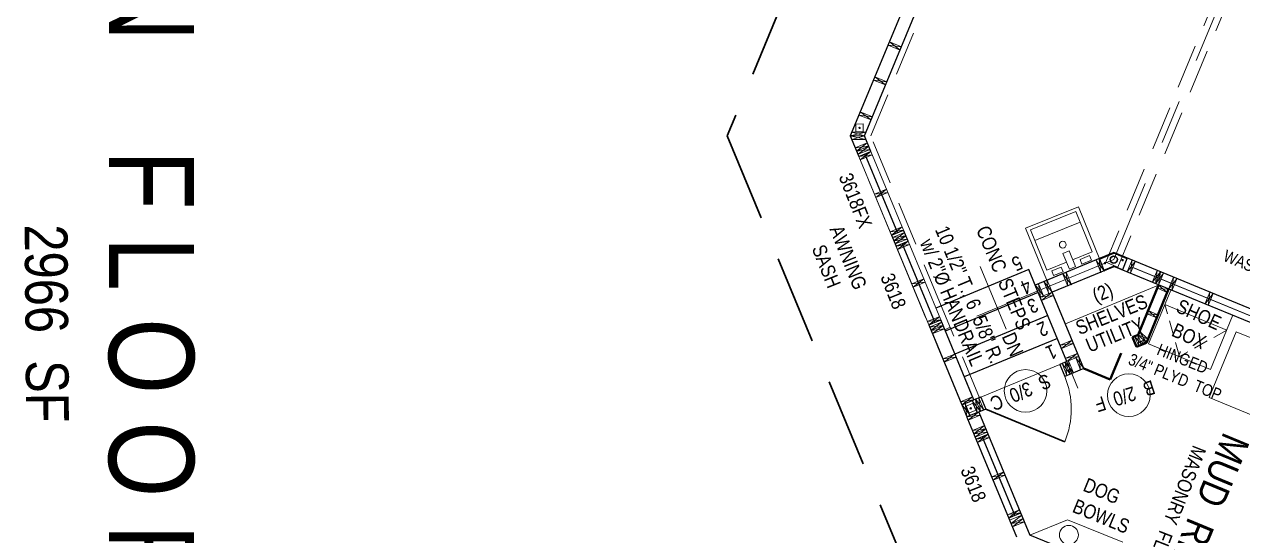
# Model space of a CAD drawing. Header units: inches. Extents: x -10188 to 9179, y -281 to 6710.
# Drawn here: x 2699 to 3213, y 2813 to 3029 of the extents above; entities that cross this region are included whole.
import ezdxf

# ---------------------------------------------------------------- set-up
doc = ezdxf.new("R2010")
doc.units = ezdxf.units.IN
doc.header["$MEASUREMENT"] = 0
doc.linetypes.add('CENTER', pattern=[2, 1.25, -0.25, 0.25, -0.25])
doc.linetypes.add('HIDDEN', pattern=[0.375, 0.25, -0.125])
for name, color, linetype, lineweight in [('APPLIANCES', 7, 'Continuous', 9), ('BUILT-INS', 6, 'Continuous', 9), ('CONCRETE', 7, 'Continuous', 20), ('DOORS', 7, 'Continuous', 30), ('FOUNDATION', 7, 'HIDDEN', 20), ('GRID', 1, 'CENTER', 20), ('INT WALLS', 7, 'Continuous', 40), ('MILLWORK', 7, 'Continuous', 20), ('PLUMBING', 7, 'Continuous', 20), ('ROOF BEAMS', 3, 'HIDDEN', 30), ('ROOFLINE', 7, 'HIDDEN', 30), ('STEEL', 5, 'Continuous', 9), ('WALL FRAMING', 7, 'Continuous', 30), ('WINDOWS', 5, 'Continuous', 30)]:
    doc.layers.add(name, color=color, linetype=linetype, lineweight=lineweight)
for name, color, linetype in [('LLFOUND', 7, 'Continuous'), ('STAIRS', 7, 'Continuous'), ('TEXT', 250, 'Continuous'), ('WALLS', 5, 'Continuous')]:
    doc.layers.add(name, color=color, linetype=linetype)
doc.styles.add('ARCHENTLTD', font='technical.ttf', dxfattribs={"height": 0.1875})
doc.dimstyles.new('ARCHENTLTD', dxfattribs={"dimscale": 0.05, "dimtxt": 0.1875, "dimasz": 3, "dimexe": 9, "dimexo": 1, "dimgap": 2.5, "dimtad": 0, "dimdec": 1, "dimzin": 1, "dimdsep": 46, "dimlunit": 4, "dimtxsty": 'ARCHENTLTD', "dimblk": 'ARCHTICK', "dimcen": 6, "dimclrd": 256, "dimclre": 256, "dimclrt": 256, "dimaunit": 1, "dimadec": 0, "dimazin": 0, "dimtfac": 1, "dimtdec": 1, "dimtofl": 0, "dimtmove": 1, "dimatfit": 3, "dimldrblk": 'ARCHTICK', "dimfxl": 1, "dimfrac": 2, "dimtolj": 1, "dimtzin": 0, "dimlwd": 9, "dimlwe": 9, "dimarcsym": 0})

# ---------------------------------------------------------------- blocks, each defined once
blk = doc.blocks.new('_ArchTick')
at = {"color": 0, "linetype": 'ByBlock', "const_width": 0.15}
blk.add_lwpolyline([(-0.5, -0.5), (0.5, 0.5)], dxfattribs=at)

msp = doc.modelspace()

# ---------------------------------------------------------------- hatches: boundary and pattern name
at = {"layer": 'WALL FRAMING', "lineweight": 9, "ltscale": 150}
for points in [[(3051.28, 2984.57, 1), (3051.28, 2985.2, 1)], [(3098.47, 2866.53, 1), (3097.89, 2866.29, 1)]]:
    msp.add_hatch(color=256, dxfattribs=at).paths.add_polyline_path(points)

# ---------------------------------------------------------------- linework, layer by layer
at = {"layer": 'APPLIANCES', "ltscale": 50}
for p, q in [((3235.24, 2888.46), (3210.27, 2898.75)), ((3223.75, 2860.75), (3198.78, 2871.03))]:
    msp.add_line(p, q, dxfattribs=at)
at = {"layer": 'BUILT-INS', "linetype": 'Continuous', "lineweight": 9, "ltscale": 25}
for p, q in [((3182.59, 2916.38), (3173.2, 2893.65)), ((3208.74, 2905.57), (3199.34, 2882.84))]:
    msp.add_line(p, q, dxfattribs=at)
at = {"layer": 'BUILT-INS', "linetype": 'Continuous', "ltscale": 10}
for p, q in [((3206.22, 2899.48), (3180.09, 2910.33)), ((3199.36, 2882.89), (3173.22, 2893.69))]:
    msp.add_line(p, q, dxfattribs=at)
at = {"layer": 'BUILT-INS', "linetype": 'HIDDEN', "lineweight": 9, "ltscale": 25}
for p, q in [((3186.29, 2888.29), (3180.09, 2910.33)), ((3206.22, 2899.48), (3186.29, 2888.29))]:
    msp.add_line(p, q, dxfattribs=at)
at = {"layer": 'BUILT-INS', "linetype": 'Continuous', "lineweight": 9, "ltscale": 0.25}
msp.add_line((3123.18, 2812.83), (3138.99, 2819.36), dxfattribs=at)
at = {"layer": 'BUILT-INS', "ltscale": 75}
msp.add_line((3162.39, 2809.86), (3138.99, 2819.36), dxfattribs=at)
at = {"layer": 'BUILT-INS', "ltscale": 50}
msp.add_circle((3139.63, 2812.95), 4, dxfattribs=at)
at = {"layer": 'DOORS', "ltscale": 25}
msp.add_line((3137.88, 2852.3), (3104.63, 2866.11), dxfattribs=at)
at = {"layer": 'DOORS', "color": 7, "linetype": 'Continuous', "lineweight": 20, "ltscale": 7.5}
for centre in [(3121.37, 2873.78), (3164.94, 2871.99)]:
    msp.add_circle(centre, 9, dxfattribs=at)
at = {"layer": 'DOORS', "lineweight": 9, "ltscale": 75}
msp.add_arc((3104.63, 2866.11), 36, 337.4531, 22.4531, dxfattribs=at)
at = {"layer": 'FOUNDATION', "lineweight": 20, "ltscale": 75}
for p, q in [((3056.05, 2981.54), (3145.83, 3198.12)), ((3085.77, 2909.74), (3056.05, 2981.54))]:
    msp.add_line(p, q, dxfattribs=at)
at = {"layer": 'FOUNDATION', "linetype": 'HIDDEN', "lineweight": 9, "ltscale": 75}
msp.add_line((3101.84, 2870.91), (3085.77, 2909.74), dxfattribs=at)
at = {"layer": 'GRID', "ltscale": 75}
msp.add_line((3401.6, 3515.61), (3158.57, 2929.25), dxfattribs=at)
at = {"layer": 'GRID', "ltscale": 50}
for p, q in [((3047.39, 2981.54), (3137.16, 3198.12)), ((3117.5, 2812.17), (3047.39, 2981.54)), ((3158.57, 2929.25), (3087.24, 2899.65)), ((3143.47, 2874.89), (3126.47, 2915.93))]:
    msp.add_line(p, q, dxfattribs=at)
at = {"layer": 'GRID', "linetype": 'CENTER', "lineweight": 9, "ltscale": 50}
for p in [(3316.36, 2864.25), (3316.41, 2864.23)]:
    msp.add_line(p, (3158.57, 2929.25), dxfattribs=at)
at = {"layer": 'INT WALLS', "ltscale": 75}
for p, q in [((3168.87, 2897.52), (3177.5, 2918.48)), ((3172.32, 2894.08), (3181.66, 2916.76)), ((3157.06, 2878.6), (3161.66, 2889.69)), ((3145.98, 2883.2), (3157.06, 2878.6))]:
    msp.add_line(p, q, dxfattribs=at)
at = {"layer": 'INT WALLS', "linetype": 'Continuous', "ltscale": 25}
for p, q in [((3168.87, 2897.52), (3166.44, 2896.52)), ((3172.32, 2894.08), (3168.16, 2892.36))]:
    msp.add_line(p, q, dxfattribs=at)
at = {"layer": 'INT WALLS', "ltscale": 50}
msp.add_line((3168.16, 2892.36), (3166.44, 2896.52), dxfattribs=at)
at = {"layer": 'LLFOUND', "color": 5, "linetype": 'Continuous'}
for p, q in [((3152.51, 2929.43), (3158.58, 2931.93)), ((3164.16, 2929.59), (3158.58, 2931.93)), ((3152.51, 2929.43), (3154.4, 2924.85)), ((3154.4, 2924.85), (3158.52, 2926.55)), ((3162.26, 2925), (3158.52, 2926.55)), ((3164.14, 2929.6), (3162.26, 2925))]:
    msp.add_line(p, q, dxfattribs=at)
at = {"layer": 'LLFOUND', "color": 5, "linetype": 'Continuous', "const_width": 0.5}
for points in [[(3154.61, 2927.62, -1), (3155.07, 2927.81, -1)], [(3162.07, 2928.93, -1), (3162.53, 2929.12, -1)]]:
    msp.add_lwpolyline(points, format="xyb", close=True, dxfattribs=at)
at = {"layer": 'MILLWORK', "ltscale": 50}
msp.add_line((3177.5, 2918.48), (3138.14, 2902.14), dxfattribs=at)
at = {"layer": 'MILLWORK', "ltscale": 75}
msp.add_line((3198.78, 2871.03), (3210.27, 2898.75), dxfattribs=at)
at = {"layer": 'PLUMBING', "linetype": 'Continuous', "lineweight": 9, "ltscale": 0.25}
for p, q in [((3121.36, 2942.49), (3143.63, 2951.54)), ((3143.63, 2951.54), (3152.69, 2929.26)), ((3123.44, 2941.78), (3142.55, 2949.54)), ((3142.55, 2949.54), (3149.46, 2932.51)), ((3121.36, 2942.49), (3130.41, 2920.21)), ((3130.36, 2924.75), (3123.44, 2941.78)), ((3125.27, 2937.28), (3144.37, 2945.04)), ((3149.46, 2932.51), (3141.21, 2929.16)), ((3138.65, 2928.12), (3130.36, 2924.75))]:
    msp.add_line(p, q, dxfattribs=at)
at = {"layer": 'PLUMBING', "lineweight": 9, "ltscale": 12}
for points in [[(3139.79, 2932.92), (3142.48, 2926.29), (3139.83, 2925.21), (3137.14, 2931.84)], [(3148.31, 2930.97), (3149.11, 2928.98), (3145.13, 2927.36), (3144.33, 2929.35)], [(3136.37, 2926.12), (3137.18, 2924.13), (3133.2, 2922.51), (3132.39, 2924.5)]]:
    msp.add_lwpolyline(points, close=True, dxfattribs=at)
at = {"layer": 'PLUMBING', "linetype": 'Continuous', "lineweight": 9, "ltscale": 0.25}
msp.add_circle((3137.04, 2935.56), 1.43, dxfattribs=at)
at = {"layer": 'ROOF BEAMS', "lineweight": 20, "ltscale": 75}
for p, q in [((3322.17, 3331.15), (3155.17, 2928.23)), ((3327.25, 3329.06), (3160.25, 2926.12)), ((3160.25, 2926.12), (3155.16, 2928.23))]:
    msp.add_line(p, q, dxfattribs=at)
at = {"layer": 'ROOFLINE', "linetype": 'HIDDEN', "ltscale": 150}
for p, q in [((3085.19, 3198.08), (2995.44, 2981.56)), ((2995.44, 2981.56), (3067.24, 2808.02))]:
    msp.add_line(p, q, dxfattribs=at)
at = {"layer": 'STAIRS', "color": 7, "linetype": 'Continuous', "ltscale": 25}
for p, q in [((3122.72, 2925.01), (3083.44, 2908.78)), ((3126.73, 2915.31), (3087.46, 2899.08)), ((3130.74, 2905.6), (3091.48, 2889.38)), ((3134.75, 2895.9), (3095.49, 2879.68))]:
    msp.add_line(p, q, dxfattribs=at)
at = {"layer": 'STAIRS', "color": 7, "linetype": 'Continuous', "ltscale": 50}
msp.add_line((3125.42, 2918.47), (3122.72, 2925.01), dxfattribs=at)
at = {"layer": 'STAIRS', "color": 7, "lineweight": 20, "ltscale": 75}
msp.add_line((3135.79, 2884.93), (3102.52, 2871.16), dxfattribs=at)
at = {"layer": 'STEEL', "lineweight": 30, "ltscale": 75}
msp.add_circle((3158.57, 2929.25), 1.5, dxfattribs=at)
at = {"layer": 'WALL FRAMING', "lineweight": 20, "ltscale": 75}
for p, q in [((3068.38, 3017.79), (3063.29, 3019.89)), ((3068.96, 3019.17), (3063.87, 3021.28)), ((3062.26, 3003.01), (3057.17, 3005.11)), ((3062.83, 3004.39), (3057.74, 3006.5)), ((3056.13, 2988.23), (3051.04, 2990.33)), ((3056.7, 2989.61), (3051.61, 2991.72)), ((3049.48, 2976.5), (3054.56, 2978.6)), ((3050.05, 2975.12), (3055.14, 2977.22)), ((3050.63, 2973.73), (3055.71, 2975.83)), ((3065.16, 2938.62), (3070.24, 2940.72)), ((3065.73, 2937.23), (3070.82, 2939.34)), ((3066.31, 2935.85), (3071.39, 2937.95)), ((3151.07, 2928.83), (3153.17, 2923.75)), ((3152.51, 2929.43), (3154.61, 2924.35)), ((3130.45, 2920.55), (3132.55, 2915.47)), ((3137.14, 2923.08), (3139.24, 2917.99)), ((3138.58, 2923.67), (3140.69, 2918.59)), ((3125.43, 2918.47), (3127.53, 2913.39)), ((3126.87, 2919.07), (3128.98, 2913.99)), ((3129, 2919.95), (3131.1, 2914.87)), ((3181.13, 2915.41), (3176.96, 2917.14)), ((3176.69, 2904.67), (3172.53, 2906.4)), ((3177.22, 2905.99), (3173.06, 2907.71)), ((3080.84, 2900.74), (3085.92, 2902.84)), ((3081.41, 2899.35), (3086.5, 2901.45)), ((3081.99, 2897.96), (3087.07, 2900.07)), ((3169.08, 2892.74), (3167.36, 2896.9)), ((3170.47, 2893.32), (3168.75, 2897.48)), ((3136.72, 2885.33), (3138.82, 2880.24)), ((3138.1, 2885.9), (3140.21, 2880.82)), ((3139.49, 2886.47), (3141.59, 2881.39)), ((3142.49, 2887.71), (3144.59, 2882.63)), ((3143.87, 2888.29), (3145.97, 2883.2)), ((3093.88, 2869.24), (3098.96, 2871.34)), ((3098.83, 2869.67), (3100.93, 2864.58)), ((3100.22, 2870.24), (3102.32, 2865.15)), ((3101.6, 2870.81), (3103.7, 2865.73)), ((3094.52, 2867.88), (3096.62, 2862.8)), ((3095.91, 2868.46), (3098.01, 2863.37)), ((3097.16, 2861.4), (3102.25, 2863.5)), ((3098.95, 2857.09), (3104.03, 2859.19)), ((3099.52, 2855.7), (3104.6, 2857.81)), ((3100.09, 2854.32), (3105.18, 2856.42)), ((3114.63, 2819.2), (3119.71, 2821.31)), ((3115.2, 2817.82), (3120.28, 2819.92)), ((3115.78, 2816.43), (3120.86, 2818.54))]:
    msp.add_line(p, q, dxfattribs=at)
at = {"layer": 'WALL FRAMING', "lineweight": 9, "ltscale": 150}
for p, q in [((3068.95, 3019.18), (3063.29, 3019.89)), ((3063.87, 3021.28), (3068.38, 3017.79)), ((3062.82, 3004.4), (3057.17, 3005.11)), ((3057.74, 3006.5), (3062.25, 3003.01)), ((3056.7, 2989.62), (3051.04, 2990.33)), ((3051.61, 2991.72), (3056.12, 2988.23)), ((3047.39, 2981.54), (3053.96, 2983.03)), ((3048.02, 2983.04), (3053.34, 2981.53)), ((3053.96, 2980.03), (3047.39, 2981.54)), ((3053.34, 2981.53), (3048.01, 2980.04)), ((3049.48, 2976.5), (3055.14, 2977.22)), ((3054.56, 2978.6), (3050.05, 2975.12)), ((3055.14, 2977.22), (3050.63, 2973.73)), ((3055.71, 2975.83), (3055.14, 2977.22)), ((3050.05, 2975.12), (3055.71, 2975.83)), ((3065.16, 2938.62), (3070.81, 2939.33)), ((3070.24, 2940.72), (3065.73, 2937.23)), ((3065.74, 2937.23), (3071.39, 2937.95)), ((3070.82, 2939.34), (3066.31, 2935.85)), ((3151.13, 2928.85), (3154.61, 2924.35)), ((3153.11, 2923.72), (3152.39, 2929.37)), ((3167.72, 2928.61), (3164.24, 2924.11)), ((3165.62, 2923.53), (3166.34, 2929.18)), ((3131.04, 2914.84), (3130.33, 2920.5)), ((3137.2, 2923.1), (3140.69, 2918.59)), ((3139.18, 2917.97), (3138.46, 2923.62)), ((3178.23, 2924.15), (3174.75, 2919.65)), ((3179.6, 2923.55), (3176.12, 2919.05)), ((3176.13, 2919.08), (3176.85, 2924.72)), ((3177.5, 2918.48), (3178.22, 2924.12)), ((3185.12, 2921.2), (3181.63, 2916.71)), ((3183.02, 2916.13), (3183.73, 2921.78)), ((3125.49, 2918.5), (3128.98, 2913.99)), ((3127.59, 2913.41), (3126.87, 2919.07)), ((3132.57, 2915.48), (3128.07, 2911.99)), ((3129.06, 2919.98), (3132.55, 2915.47)), ((3181.66, 2916.73), (3176.93, 2917.06)), ((3177.5, 2918.45), (3181.08, 2915.34)), ((3198.37, 2909.89), (3199.09, 2915.54)), ((3127.5, 2913.38), (3133.12, 2914.09)), ((3200.47, 2914.96), (3196.99, 2910.46)), ((3177.22, 2905.99), (3172.49, 2906.32)), ((3173.07, 2907.71), (3176.65, 2904.6)), ((3080.84, 2900.74), (3086.5, 2901.45)), ((3085.92, 2902.84), (3081.42, 2899.35)), ((3081.42, 2899.35), (3087.07, 2900.07)), ((3086.5, 2901.45), (3081.99, 2897.96)), ((3141.03, 2895.19), (3136.53, 2891.7)), ((3167.36, 2896.9), (3170.47, 2893.32)), ((3169.08, 2892.74), (3168.75, 2897.47)), ((3135.96, 2893.09), (3141.58, 2893.79)), ((3143.26, 2889.67), (3138.76, 2886.18)), ((3086.42, 2887.29), (3092.04, 2887.99)), ((3091.49, 2889.39), (3086.99, 2885.9)), ((3136.72, 2885.33), (3140.21, 2880.82)), ((3138.82, 2880.24), (3138.1, 2885.9)), ((3138.1, 2885.9), (3141.59, 2881.39)), ((3138.18, 2887.57), (3143.81, 2888.28)), ((3140.21, 2880.82), (3139.49, 2886.47)), ((3142.49, 2887.71), (3145.97, 2883.2)), ((3144.59, 2882.63), (3143.87, 2888.29)), ((3093.88, 2869.24), (3099.54, 2869.96)), ((3098.96, 2871.34), (3094.46, 2867.85)), ((3098.83, 2869.66), (3102.32, 2865.15)), ((3100.93, 2864.58), (3100.21, 2870.24)), ((3100.21, 2870.24), (3103.7, 2865.73)), ((3102.32, 2865.15), (3101.6, 2870.81)), ((3094.52, 2867.88), (3098.01, 2863.37)), ((3096.62, 2862.8), (3095.9, 2868.46)), ((3101.67, 2864.89), (3097.17, 2861.4)), ((3096.59, 2862.79), (3102.25, 2863.5)), ((3104.03, 2859.19), (3099.52, 2855.7)), ((3098.95, 2857.09), (3104.6, 2857.81)), ((3099.52, 2855.7), (3105.18, 2856.42)), ((3104.6, 2857.81), (3100.1, 2854.32)), ((3105.18, 2856.42), (3104.6, 2857.81)), ((3119.7, 2821.31), (3115.2, 2817.82)), ((3115.2, 2817.82), (3120.86, 2818.54)), ((3120.28, 2819.92), (3115.78, 2816.43))]:
    msp.add_line(p, q, dxfattribs=at)
at = {"layer": 'WALL FRAMING', "lineweight": 20, "ltscale": 150}
for p, q in [((3048.02, 2983.04), (3053.97, 2983.03)), ((3047.39, 2981.54), (3053.34, 2981.53)), ((3048.01, 2980.04), (3053.96, 2980.03))]:
    msp.add_line(p, q, dxfattribs=at)
at = {"layer": 'WALL FRAMING', "color": 9, "linetype": 'Continuous', "lineweight": 5, "ltscale": 150}
for p, q in [((3052.85, 2986.56), (3049.72, 2986.52)), ((3049.72, 2986.52), (3049.72, 2983.03)), ((3052.84, 2983.24), (3049.72, 2983.25)), ((3052.85, 2986.56), (3052.84, 2983.03)), ((3096.03, 2867.21), (3099.28, 2868.57)), ((3096.03, 2867.21), (3097.27, 2864.34)), ((3097.27, 2864.34), (3100.49, 2865.69)), ((3099.09, 2868.48), (3100.29, 2865.6))]:
    msp.add_line(p, q, dxfattribs=at)
at = {"layer": 'WALL FRAMING', "linetype": 'HIDDEN', "lineweight": 9, "ltscale": 25}
for p, q in [((3051.01, 2972.8), (3056.64, 2973.51)), ((3056.09, 2974.91), (3051.59, 2971.42)), ((3057.61, 2956.87), (3063.23, 2957.57)), ((3062.69, 2958.97), (3058.18, 2955.48)), ((3064.23, 2940.94), (3069.86, 2941.65)), ((3069.31, 2943.04), (3064.81, 2939.55)), ((3071.77, 2937.03), (3067.27, 2933.53)), ((3066.69, 2934.92), (3072.32, 2935.63)), ((3078.39, 2921.1), (3073.89, 2917.61)), ((3073.31, 2919), (3078.94, 2919.71)), ((3084.98, 2905.15), (3080.47, 2901.66)), ((3079.9, 2903.05), (3085.53, 2903.76)), ((3100.48, 2853.39), (3106.11, 2854.1)), ((3105.56, 2855.49), (3101.05, 2852)), ((3107.08, 2837.45), (3112.7, 2838.16)), ((3112.15, 2839.56), (3107.65, 2836.07)), ((3118.78, 2823.63), (3114.28, 2820.14)), ((3113.7, 2821.52), (3119.33, 2822.23))]:
    msp.add_line(p, q, dxfattribs=at)
at = {"layer": 'WALL FRAMING', "linetype": 'HIDDEN', "lineweight": 20, "ltscale": 25}
for p, q in [((3056.64, 2973.51), (3051.56, 2971.41)), ((3062.66, 2958.96), (3057.58, 2956.86)), ((3063.24, 2957.58), (3058.16, 2955.47)), ((3069.29, 2943.03), (3064.21, 2940.93)), ((3072.32, 2935.63), (3067.24, 2933.52)), ((3078.36, 2921.09), (3073.29, 2918.99)), ((3078.94, 2919.71), (3073.86, 2917.6)), ((3084.95, 2905.14), (3079.87, 2903.04)), ((3106.11, 2854.1), (3101.03, 2851.99)), ((3112.13, 2839.55), (3107.05, 2837.44)), ((3112.7, 2838.16), (3107.63, 2836.06)), ((3118.75, 2823.62), (3113.68, 2821.51))]:
    msp.add_line(p, q, dxfattribs=at)
at = {"layer": 'WALL FRAMING', "color": 7, "lineweight": 20, "ltscale": 75}
for p, q in [((3164.24, 2924.1), (3166.34, 2929.18)), ((3165.62, 2923.53), (3167.72, 2928.61)), ((3174.75, 2919.64), (3176.85, 2924.72)), ((3176.12, 2919.04), (3178.22, 2924.12)), ((3177.5, 2918.48), (3179.6, 2923.55)), ((3181.64, 2916.7), (3183.74, 2921.77)), ((3183.02, 2916.13), (3185.12, 2921.2)), ((3196.99, 2910.46), (3199.09, 2915.53)), ((3198.37, 2909.89), (3200.47, 2914.96))]:
    msp.add_line(p, q, dxfattribs=at)
at = {"layer": 'WALL FRAMING', "linetype": 'Continuous', "lineweight": 20, "ltscale": 25}
for p, q in [((3132.55, 2915.47), (3127.47, 2913.37)), ((3133.12, 2914.09), (3128.05, 2911.98)), ((3141.01, 2895.18), (3135.93, 2893.08)), ((3171.17, 2895.23), (3169.9, 2894.7)), ((3141.58, 2893.8), (3136.51, 2891.69)), ((3143.23, 2889.66), (3138.16, 2887.56)), ((3091.47, 2889.38), (3086.39, 2887.28)), ((3092.04, 2888), (3086.97, 2885.89)), ((3143.81, 2888.28), (3138.73, 2886.17))]:
    msp.add_line(p, q, dxfattribs=at)
at = {"layer": 'WALL FRAMING', "lineweight": 9, "ltscale": 50}
for p, q in [((3094.45, 2867.85), (3076.09, 2912.2)), ((3172.94, 2895.58), (3168.87, 2897.52)), ((3169.49, 2899.03), (3172.32, 2894.08)), ((3169.9, 2894.7), (3172.32, 2894.08)), ((3170.47, 2893.32), (3171.17, 2895.23)), ((3172.32, 2894.08), (3172.94, 2895.58)), ((3172.32, 2894.08), (3170.47, 2893.32))]:
    msp.add_line(p, q, dxfattribs=at)
at = {"layer": 'WALL FRAMING', "lineweight": 20, "ltscale": 50}
for p, q in [((3168.87, 2897.52), (3172.32, 2894.08)), ((3169.49, 2899.03), (3172.94, 2895.58))]:
    msp.add_line(p, q, dxfattribs=at)
at = {"layer": 'WALL FRAMING', "color": 9, "linetype": 'Continuous', "lineweight": 5, "ltscale": 150}
for centre in [(3051.28, 2984.88), (3098.18, 2866.41)]:
    msp.add_circle(centre, 0.312, dxfattribs=at)
at = {"layer": 'WALLS', "color": 4, "ltscale": 75}
for p, q in [((3137.16, 3198.12), (3047.39, 2981.54)), ((3047.39, 2981.54), (3051.01, 2972.8)), ((3051.01, 2972.81), (3056.09, 2974.91)), ((3064.78, 2939.54), (3069.86, 2941.65)), ((3064.77, 2939.54), (3066.68, 2934.92)), ((3066.69, 2934.92), (3071.77, 2937.03)), ((3080.45, 2901.65), (3094.43, 2867.85)), ((3080.46, 2901.66), (3085.54, 2903.76)), ((3135.8, 2884.93), (3137.9, 2879.86)), ((3094.45, 2867.85), (3099.53, 2869.96)), ((3102.53, 2871.19), (3099.53, 2869.96)), ((3102.53, 2871.19), (3104.63, 2866.11)), ((3101.61, 2864.87), (3123.18, 2812.83)), ((3096.53, 2862.76), (3117.5, 2812.16)), ((3100.48, 2853.39), (3105.56, 2855.5)), ((3114.25, 2820.13), (3119.33, 2822.23)), ((3207.52, 2778.6), (3123.18, 2812.83))]:
    msp.add_line(p, q, dxfattribs=at)
at = {"layer": 'WALLS', "color": 4, "ltscale": 50}
for p, q in [((3053.35, 2981.54), (3143.12, 3198.12)), ((3056.09, 2974.91), (3053.35, 2981.54)), ((3071.77, 2937.03), (3069.86, 2941.65)), ((3158.56, 2932.22), (3125.42, 2918.47)), ((3274.49, 2884.52), (3158.56, 2932.22)), ((3158.57, 2926.27), (3132.61, 2915.5)), ((3267.31, 2881.57), (3158.6, 2926.33)), ((3138.79, 2886.18), (3125.42, 2918.47)), ((3145.98, 2883.2), (3132.61, 2915.5)), ((3099.53, 2869.96), (3085.54, 2903.76)), ((3104.63, 2866.11), (3096.62, 2862.8))]:
    msp.add_line(p, q, dxfattribs=at)
at = {"layer": 'WALLS', "color": 4, "lineweight": 20, "ltscale": 75}
for p, q in [((3051.01, 2972.8), (3064.77, 2939.54)), ((3066.68, 2934.92), (3080.45, 2901.65)), ((3100.48, 2853.39), (3114.24, 2820.13))]:
    msp.add_line(p, q, dxfattribs=at)
at = {"layer": 'WALLS', "color": 4, "lineweight": 20, "ltscale": 50}
for p, q in [((3069.86, 2941.65), (3056.09, 2974.91)), ((3085.54, 2903.76), (3071.77, 2937.03)), ((3119.33, 2822.23), (3105.56, 2855.5))]:
    msp.add_line(p, q, dxfattribs=at)
at = {"layer": 'WALLS', "color": 4, "ltscale": 25}
msp.add_line((3138.79, 2886.18), (3135.8, 2884.94), dxfattribs=at)
at = {"layer": 'WALLS', "color": 4, "linetype": 'Continuous', "ltscale": 25}
msp.add_line((3145.98, 2883.2), (3137.9, 2879.86), dxfattribs=at)
at = {"layer": 'WINDOWS', "lineweight": 25, "ltscale": 75}
for p, q in [((3053.55, 2973.86), (3067.32, 2940.59)), ((3069.23, 2935.97), (3083, 2902.71)), ((3103.02, 2854.44), (3116.79, 2821.18))]:
    msp.add_line(p, q, dxfattribs=at)

# ---------------------------------------------------------------- texts
at = {"layer": 'BUILT-INS', "linetype": 'Continuous', "ltscale": 1.5, "insert": (3189.07, 2894.18), "char_height": 6, "attachment_point": 5, "rotation": 335.4239, "style": 'ARCHENTLTD'}
msp.add_mtext('SHOE \\PBOX\\P{\\H1.999x;  }', dxfattribs=at)
at = {"layer": 'BUILT-INS', "linetype": 'Continuous', "lineweight": 30, "ltscale": 1.5, "insert": (3182.58, 2875.02), "char_height": 5, "attachment_point": 5, "rotation": 337.9028, "style": 'ARCHENTLTD'}
msp.add_mtext('HINGED\\P3/4" PLYD  TOP\\P\\P{\\H1.333x;  }', dxfattribs=at)
at = {"layer": 'BUILT-INS', "linetype": 'Continuous', "insert": (3152.64, 2831.87), "char_height": 6, "width": 271, "attachment_point": 5, "rotation": 337.6919, "style": 'ARCHENTLTD'}
msp.add_mtext('   \\P DOG\\P     BOWLS', dxfattribs=at)
at = {"layer": 'CONCRETE', "linetype": 'Continuous', "lineweight": 30, "ltscale": 1.5, "char_height": 6, "attachment_point": 5, "rotation": 292.5786, "style": 'ARCHENTLTD'}
for s, insert in [(' 10 1/2" T., 6  5/8" R.\\P  ', (3092.16, 2913.29)), (' \\PCONC  STEPS\\P  ', (3112.02, 2921.58)), (' w/ 2"%%c HANDRAIL\\P  ', (3085.22, 2910.16))]:
    msp.add_mtext(s, dxfattribs=dict(at, insert=insert))
at = {"layer": 'DOORS', "color": 7, "linetype": 'Continuous', "lineweight": 30, "ltscale": 1.5, "char_height": 6, "attachment_point": 3, "style": 'ARCHENTLTD'}
for s, insert, rotation in [('S  3/0  C\\P{\\H1.999x;  }', (3108.1, 2865.17), 203.1199), ('B  2/0  F\\P{\\H1.999x;  }', (3151.88, 2864.7), 198.0797)]:
    msp.add_mtext(s, dxfattribs=dict(at, insert=insert, rotation=rotation))
at = {"layer": 'ROOFLINE', "lineweight": 20, "ltscale": 150, "char_height": 6, "width": 14.1875, "attachment_point": 1, "style": 'ARCHENTLTD'}
for s, insert, rotation in [('5', (3120.73, 2925.67), 203.6091), ('4', (3124.53, 2915.73), 203.6091), ('3', (3127.35, 2907.77), 203.6091), ('2', (3131.5, 2897.97), 203.6091), ('DN', (3116.67, 2899.19), 293.6116), ('1', (3135.15, 2888.18), 203.6091)]:
    msp.add_mtext(s, dxfattribs=dict(at, insert=insert, rotation=rotation))
at = {"layer": 'TEXT', "linetype": 'Continuous', "insert": (2830.48, 3181.85), "char_height": 36, "attachment_point": 1, "rotation": 270, "style": 'ARCHENTLTD'}
msp.add_mtext('   \\P  M A I N    F L O O R    P L A N', dxfattribs=at)
at = {"layer": 'TEXT', "linetype": 'Continuous', "lineweight": 30, "insert": (2716.95, 2944.19), "char_height": 18, "width": 271, "attachment_point": 1, "rotation": 270.4625, "style": 'ARCHENTLTD'}
msp.add_mtext('2966  SF', dxfattribs=at)
at = {"layer": 'TEXT', "linetype": 'Continuous', "width": 271, "style": 'ARCHENTLTD'}
for s, insert, char_height, attachment_point, rotation in [('   \\PWASHER  BOX', (3246.8, 2925.91), 5, 3, 337.6919), ('(2) \\PSHELVES', (3155.76, 2910.66), 6, 5, 22.1135), ('   \\P UTILITY', (3166.03, 2914.36), 6, 3, 22.1135), ('MUD  RM', (3216.15, 2852.3), 12, 1, 247.5)]:
    msp.add_mtext(s, dxfattribs=dict(at, insert=insert, char_height=char_height, attachment_point=attachment_point, rotation=rotation))
at = {"layer": 'TEXT', "color": 7, "linetype": 'Continuous', "lineweight": 30, "ltscale": 1.5, "insert": (3180.7, 2805.64), "char_height": 6, "attachment_point": 3, "rotation": 248.6138, "style": 'ARCHENTLTD'}
msp.add_mtext('MASONRY  FL\\P{\\H1.999x;  }', dxfattribs=at)
at = {"layer": 'WINDOWS', "color": 7, "linetype": 'Continuous', "lineweight": 30, "char_height": 6, "style": 'ARCHENTLTD'}
for s, insert, attachment_point, rotation in [('3618FX \\P\\P  ', (3047.97, 2966.47), 1, 291.509), ('AWNING  \\PSASH\\P\\P  ', (3032.6, 2924.56), 5, 291.7856), ('3618 \\P\\P  ', (3065.56, 2924.14), 1, 291.509), ('3618 \\P\\P  ', (3099.35, 2842.61), 1, 291.509)]:
    msp.add_mtext(s, dxfattribs=dict(at, insert=insert, attachment_point=attachment_point, rotation=rotation))

# ---------------------------------------------------------------- leaders
at = {"layer": 'ROOFLINE', "lineweight": 20, "ltscale": 150}
msp.add_leader([(3102.13, 2926.39), (3113.2, 2899.83)], dimstyle='ARCHENTLTD', override={"dimgap": 1, "dimtad": 0}, dxfattribs=at)

doc.saveas('drawing.dxf')
